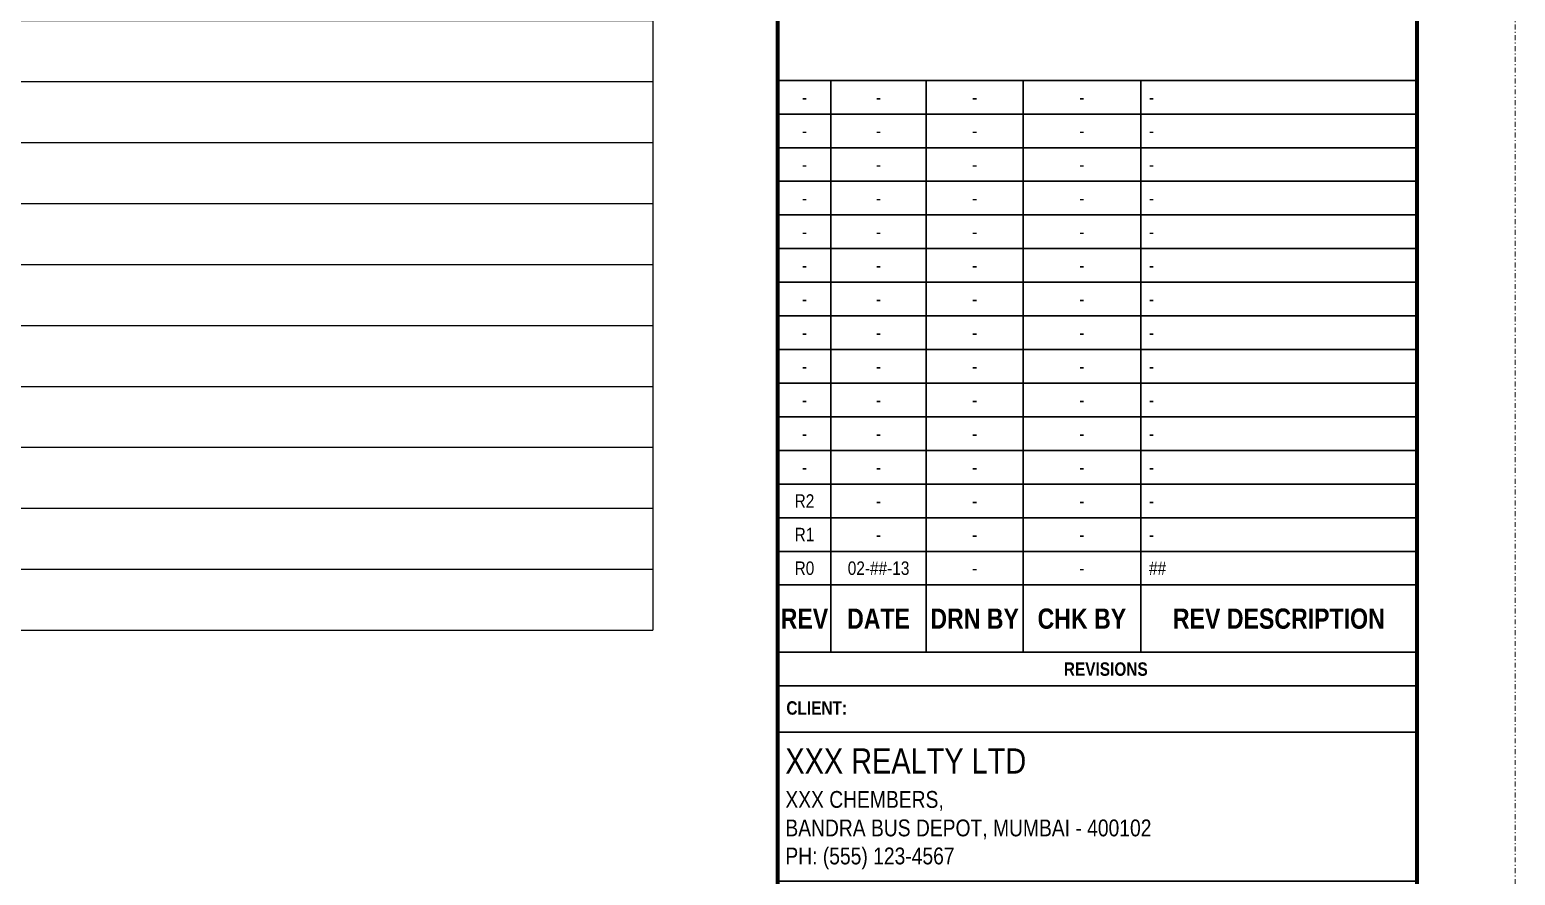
# Paper-space layout 'Symbols A2-3' of a CAD drawing. Header units: millimetres. Extents: x 0 to 597, y -80 to 435.
# Drawn here: x 445.9 to 597, y 93.3 to 179.3 of the extents above; entities that cross this region are included whole.
import ezdxf
from ezdxf.enums import TextEntityAlignment as Align

# ---------------------------------------------------------------- set-up
doc = ezdxf.new("R2010")
doc.units = ezdxf.units.MM
doc.linetypes.add('DASHDOT', pattern=[1, 0.5, -0.25, 0, -0.25])
doc.layers.add('G-ANNO-REFR', color=253, linetype='DASHDOT', lineweight=5, plot=False)
for name, color, linetype, lineweight in [('G-ANNO-TEXT', 3, 'Continuous', 15), ('G-ANNO-TTLB', 7, 'Continuous', 50), ('G-PAPR-GRAY', 251, 'Continuous', 15), ('G-PAPR-MEDM', 6, 'Continuous', 30), ('G-PAPR-THCK', 4, 'Continuous', 100), ('G-PAPR-THIN', 20, 'Continuous', 5)]:
    doc.layers.add(name, color=color, linetype=linetype, lineweight=lineweight)
doc.styles.add('NOTES', font='arial.ttf', dxfattribs={"height": 2})
doc.styles.add('SMALL', font='arial.ttf', dxfattribs={"height": 2.4})
doc.styles.get("Standard").update_dxf_attribs({"font": 'swissc.ttf'})
doc.styles.add('SUB-TITLE', font='swisscb.ttf')
doc.styles.add('SUB-TITLE-2', font='swissc.ttf')
doc.styles.add('TITLE', font='swisscb.ttf')

# ---------------------------------------------------------------- blocks, each defined once
blk = doc.blocks.new('*U221')
at = {"layer": 'G-ANNO-REFR'}
blk.add_lwpolyline([(0, 0), (597, 0), (597, 435), (0, 435)], close=True, dxfattribs=at)
at = {"layer": 'G-PAPR-MEDM'}
for p, q in [((522, 112.53), (587, 112.53)), ((522, 107.83), (587, 107.83))]:
    blk.add_line(p, q, dxfattribs=at)
for points in [[(527.4, 174.11), (522, 174.11), (522, 170.69), (527.4, 170.69)], [(537.07, 174.11), (527.4, 174.11), (527.4, 170.69), (537.07, 170.69)], [(546.95, 174.11), (537.07, 174.11), (537.07, 170.69), (546.95, 170.69)], [(558.9, 174.11), (546.95, 174.11), (546.95, 170.69), (558.9, 170.69)], [(587, 174.11), (558.9, 174.11), (558.9, 170.69), (587, 170.69)], [(527.4, 170.69), (522, 170.69), (522, 167.27), (527.4, 167.27)], [(537.07, 170.69), (527.4, 170.69), (527.4, 167.27), (537.07, 167.27)], [(546.95, 170.69), (537.07, 170.69), (537.07, 167.27), (546.95, 167.27)], [(558.9, 170.69), (546.95, 170.69), (546.95, 167.27), (558.9, 167.27)], [(587, 170.69), (558.9, 170.69), (558.9, 167.27), (587, 167.27)], [(527.4, 167.27), (522, 167.27), (522, 163.85), (527.4, 163.85)], [(537.07, 167.27), (527.4, 167.27), (527.4, 163.85), (537.07, 163.85)], [(546.95, 167.27), (537.07, 167.27), (537.07, 163.85), (546.95, 163.85)], [(558.9, 167.27), (546.95, 167.27), (546.95, 163.85), (558.9, 163.85)], [(587, 167.27), (558.9, 167.27), (558.9, 163.85), (587, 163.85)], [(527.4, 163.85), (522, 163.85), (522, 160.43), (527.4, 160.43)], [(537.07, 163.85), (527.4, 163.85), (527.4, 160.43), (537.07, 160.43)], [(546.95, 163.85), (537.07, 163.85), (537.07, 160.43), (546.95, 160.43)], [(558.9, 163.85), (546.95, 163.85), (546.95, 160.43), (558.9, 160.43)], [(587, 163.85), (558.9, 163.85), (558.9, 160.43), (587, 160.43)], [(527.4, 160.43), (522, 160.43), (522, 157.01), (527.4, 157.01)], [(537.07, 160.43), (527.4, 160.43), (527.4, 157.01), (537.07, 157.01)], [(546.95, 160.43), (537.07, 160.43), (537.07, 157.01), (546.95, 157.01)], [(558.9, 160.43), (546.95, 160.43), (546.95, 157.01), (558.9, 157.01)], [(587, 160.43), (558.9, 160.43), (558.9, 157.01), (587, 157.01)], [(527.4, 157.01), (522, 157.01), (522, 153.59), (527.4, 153.59)], [(537.07, 157.01), (527.4, 157.01), (527.4, 153.59), (537.07, 153.59)], [(546.95, 157.01), (537.07, 157.01), (537.07, 153.59), (546.95, 153.59)], [(558.9, 157.01), (546.95, 157.01), (546.95, 153.59), (558.9, 153.59)], [(587, 157.01), (558.9, 157.01), (558.9, 153.59), (587, 153.59)], [(527.4, 153.59), (522, 153.59), (522, 150.17), (527.4, 150.17)], [(537.07, 153.59), (527.4, 153.59), (527.4, 150.17), (537.07, 150.17)], [(546.95, 153.59), (537.07, 153.59), (537.07, 150.17), (546.95, 150.17)], [(558.9, 153.59), (546.95, 153.59), (546.95, 150.17), (558.9, 150.17)], [(587, 153.59), (558.9, 153.59), (558.9, 150.17), (587, 150.17)], [(527.4, 150.17), (522, 150.17), (522, 146.75), (527.4, 146.75)], [(537.07, 150.17), (527.4, 150.17), (527.4, 146.75), (537.07, 146.75)], [(546.95, 150.17), (537.07, 150.17), (537.07, 146.75), (546.95, 146.75)], [(558.9, 150.17), (546.95, 150.17), (546.95, 146.75), (558.9, 146.75)], [(587, 150.17), (558.9, 150.17), (558.9, 146.75), (587, 146.75)], [(527.4, 146.75), (522, 146.75), (522, 143.32), (527.4, 143.32)], [(537.07, 146.75), (527.4, 146.75), (527.4, 143.32), (537.07, 143.32)], [(546.95, 146.75), (537.07, 146.75), (537.07, 143.32), (546.95, 143.32)], [(558.9, 146.75), (546.95, 146.75), (546.95, 143.32), (558.9, 143.32)], [(587, 146.75), (558.9, 146.75), (558.9, 143.32), (587, 143.32)], [(527.4, 143.32), (522, 143.32), (522, 139.9), (527.4, 139.9)], [(537.07, 143.32), (527.4, 143.32), (527.4, 139.9), (537.07, 139.9)], [(546.95, 143.32), (537.07, 143.32), (537.07, 139.9), (546.95, 139.9)], [(558.9, 143.32), (546.95, 143.32), (546.95, 139.9), (558.9, 139.9)], [(587, 143.32), (558.9, 143.32), (558.9, 139.9), (587, 139.9)], [(527.4, 139.9), (522, 139.9), (522, 136.48), (527.4, 136.48)], [(537.07, 139.9), (527.4, 139.9), (527.4, 136.48), (537.07, 136.48)], [(546.95, 139.9), (537.07, 139.9), (537.07, 136.48), (546.95, 136.48)], [(558.9, 139.9), (546.95, 139.9), (546.95, 136.48), (558.9, 136.48)], [(587, 139.9), (558.9, 139.9), (558.9, 136.48), (587, 136.48)], [(527.4, 136.48), (522, 136.48), (522, 133.06), (527.4, 133.06)], [(537.07, 136.48), (527.4, 136.48), (527.4, 133.06), (537.07, 133.06)], [(546.95, 136.48), (537.07, 136.48), (537.07, 133.06), (546.95, 133.06)], [(558.9, 136.48), (546.95, 136.48), (546.95, 133.06), (558.9, 133.06)], [(587, 136.48), (558.9, 136.48), (558.9, 133.06), (587, 133.06)], [(527.4, 133.06), (522, 133.06), (522, 129.64), (527.4, 129.64)], [(537.07, 133.06), (527.4, 133.06), (527.4, 129.64), (537.07, 129.64)], [(546.95, 133.06), (537.07, 133.06), (537.07, 129.64), (546.95, 129.64)], [(558.9, 133.06), (546.95, 133.06), (546.95, 129.64), (558.9, 129.64)], [(587, 133.06), (558.9, 133.06), (558.9, 129.64), (587, 129.64)], [(527.4, 129.64), (522, 129.64), (522, 126.22), (527.4, 126.22)], [(537.07, 129.64), (527.4, 129.64), (527.4, 126.22), (537.07, 126.22)], [(546.95, 129.64), (537.07, 129.64), (537.07, 126.22), (546.95, 126.22)], [(558.9, 129.64), (546.95, 129.64), (546.95, 126.22), (558.9, 126.22)], [(587, 129.64), (558.9, 129.64), (558.9, 126.22), (587, 126.22)], [(527.4, 126.22), (522, 126.22), (522, 122.8), (527.4, 122.8)], [(537.07, 126.22), (527.4, 126.22), (527.4, 122.8), (537.07, 122.8)], [(546.95, 126.22), (537.07, 126.22), (537.07, 122.8), (546.95, 122.8)], [(558.9, 126.22), (546.95, 126.22), (546.95, 122.8), (558.9, 122.8)], [(587, 126.22), (558.9, 126.22), (558.9, 122.8), (587, 122.8)], [(527.4, 122.8), (522, 122.8), (522, 115.96), (527.4, 115.96)], [(537.07, 122.8), (527.4, 122.8), (527.4, 115.96), (537.07, 115.96)], [(546.95, 122.8), (537.07, 122.8), (537.07, 115.96), (546.95, 115.96)], [(558.9, 122.8), (546.95, 122.8), (546.95, 115.96), (558.9, 115.96)], [(587, 122.8), (558.9, 122.8), (558.9, 115.96), (587, 115.96)], [(522, 115.96), (587, 115.96), (587, 112.53), (522, 112.53)], [(522, 92.68), (587, 92.68), (587, 112.53), (522, 112.53)]]:
    blk.add_lwpolyline(points, close=True, dxfattribs=at)
for points in [[(522, 167.27), (587, 167.27)], [(522, 146.75), (587, 146.75)], [(522, 112.53), (587, 112.53)]]:
    blk.add_lwpolyline(points, dxfattribs=at)
at = {"layer": 'G-PAPR-THCK'}
blk.add_lwpolyline([(20, 425), (587, 425), (587, 10), (20, 10)], close=True, dxfattribs=at)
blk.add_lwpolyline([(522, 10), (522, 425)], dxfattribs=at)
at = {"layer": 'G-PAPR-THIN'}
blk.add_lwpolyline([(522, 425), (587, 425), (587, 10), (522, 10)], close=True, dxfattribs=at)
at = {"layer": 'G-ANNO-TEXT'}
for tag, p, height, style in [('GENERAL_NOTES_001', (522.6, 418.95), 1.71, 'NOTES'), ('GENERAL_NOTES_002', (522.86, 416.07), 1.71, 'NOTES'), ('GENERAL_NOTES_003', (522.86, 413.19), 1.71, 'NOTES'), ('GENERAL_NOTES_004', (522.86, 410.31), 1.71, 'NOTES'), ('GENERAL_NOTES_005', (522.86, 407.43), 1.71, 'NOTES'), ('GENERAL_NOTES_006', (522.86, 404.55), 1.71, 'NOTES'), ('GENERAL_NOTES_007', (522.86, 401.7), 1.71, 'NOTES'), ('GENERAL_NOTES_008', (522.79, 398.82), 1.71, 'NOTES'), ('GENERAL_NOTES_009', (522.86, 395.93), 1.71, 'NOTES'), ('GENERAL_NOTES_010', (522.86, 393.05), 1.71, 'NOTES'), ('GENERAL_NOTES_011', (522.86, 390.17), 1.71, 'NOTES'), ('GENERAL_NOTES_012', (522.86, 387.29), 1.71, 'NOTES'), ('GENERAL_NOTES_013', (522.86, 384.41), 1.71, 'NOTES'), ('GENERAL_NOTES_014', (522.86, 381.53), 1.71, 'NOTES'), ('GENERAL_NOTES_015', (522.86, 378.65), 1.71, 'NOTES'), ('GENERAL_NOTES_016', (522.86, 375.77), 1.71, 'NOTES'), ('GENERAL_NOTES_017', (522.75, 372.89), 1.71, 'NOTES'), ('GENERAL_NOTES_018', (522.86, 370), 1.71, 'NOTES'), ('GENERAL_NOTES_019', (522.82, 367.12), 1.71, 'NOTES'), ('GENERAL_NOTES_020', (522.86, 364.24), 1.71, 'NOTES'), ('GENERAL_NOTES_021', (522.76, 361.36), 1.71, 'NOTES'), ('GENERAL_NOTES_022', (522.86, 358.48), 1.71, 'NOTES'), ('GENERAL_NOTES_023', (522.77, 355.6), 1.71, 'NOTES'), ('GENERAL_NOTES_024', (522.86, 352.72), 1.71, 'NOTES'), ('GENERAL_NOTES_025', (522.74, 349.84), 1.71, 'NOTES'), ('GENERAL_NOTES_026', (522.86, 346.96), 1.71, 'NOTES'), ('GENERAL_NOTES_027', (522.86, 344.07), 1.71, 'NOTES'), ('GENERAL_NOTES_028', (522.86, 341.19), 1.71, 'NOTES'), ('GENERAL_NOTES_029', (522.86, 338.31), 1.71, 'NOTES'), ('GENERAL_NOTES_030', (522.76, 335.43), 1.71, 'NOTES'), ('GENERAL_NOTES_031', (522.86, 332.55), 1.71, 'NOTES'), ('GENERAL_NOTES_032', (522.86, 329.67), 1.71, 'NOTES'), ('GENERAL_NOTES_033', (522.86, 326.79), 1.71, 'NOTES'), ('GENERAL_NOTES_034', (522.76, 323.91), 1.71, 'NOTES'), ('GENERAL_NOTES_035', (522.86, 321.02), 1.71, 'NOTES'), ('SHEET_NOTES_001', (522.6, 299.97), 1.71, 'NOTES'), ('SHEET_NOTES_002', (522.79, 297.09), 1.71, 'NOTES'), ('SHEET_NOTES_003', (522.75, 294.21), 1.71, 'NOTES'), ('SHEET_NOTES_004', (522.82, 291.33), 1.71, 'NOTES'), ('SHEET_NOTES_005', (522.76, 288.45), 1.71, 'NOTES'), ('SHEET_NOTES_006', (522.77, 285.57), 1.71, 'NOTES'), ('SHEET_NOTES_007', (522.74, 282.68), 1.71, 'NOTES'), ('KEY_NOTES_001', (522.6, 227.5), 1.71, 'NOTES'), ('KEY_NOTES_002', (522.79, 224.62), 1.71, 'NOTES'), ('CLIENTNAME', (522.76, 103.62), 2.57, 'SUB-TITLE-2'), ('CLIENTADDRESS1', (522.76, 100.14), 1.71, 'SUB-TITLE-2'), ('CLIENTADDRESS2', (522.76, 97.24), 1.71, 'SUB-TITLE-2'), ('CLIENTPHONE', (522.76, 94.39), 1.71, 'SUB-TITLE-2'), ('DRAWING_NO', (538.25, 58.25), 3.42, 'SUB-TITLE-2')]:
    blk.add_attdef(tag, p, '', height=height, dxfattribs=dict(at, style=style))
at = {"layer": 'G-ANNO-TEXT', "style": 'SUB-TITLE-2'}
for tag, p in [('REV_NO14', (524.7, 172.4)), ('REV_DATE14', (532.24, 172.4)), ('DRAWN_BY14', (542.01, 172.4)), ('CHECKED_BY14', (552.92, 172.4)), ('REV_NO13', (524.7, 168.98)), ('REV_DATE13', (532.24, 168.98)), ('DRAWN_BY13', (542.01, 168.98)), ('CHECKED_BY13', (552.92, 168.98)), ('REV_NO12', (524.7, 165.56)), ('REV_DATE12', (532.24, 165.56)), ('DRAWN_BY12', (542.01, 165.56)), ('CHECKED_BY12', (552.92, 165.56)), ('REV_NO11', (524.7, 162.14)), ('REV_DATE11', (532.24, 162.14)), ('DRAWN_BY11', (542.01, 162.14)), ('CHECKED_BY11', (552.92, 162.14)), ('REV_NO10', (524.7, 158.72)), ('REV_DATE10', (532.24, 158.72)), ('DRAWN_BY10', (542.01, 158.72)), ('CHECKED_BY10', (552.92, 158.72)), ('REV_NO9', (524.7, 155.3)), ('REV_DATE9', (532.24, 155.3)), ('DRAWN_BY9', (542.01, 155.3)), ('CHECKED_BY9', (552.92, 155.3)), ('REV_NO8', (524.7, 151.88)), ('REV_DATE8', (532.24, 151.88)), ('DRAWN_BY8', (542.01, 151.88)), ('CHECKED_BY8', (552.92, 151.88)), ('REV_NO7', (524.7, 148.46)), ('REV_DATE7', (532.24, 148.46)), ('DRAWN_BY7', (542.01, 148.46)), ('CHECKED_BY7', (552.92, 148.46)), ('REV_NO6', (524.7, 145.03)), ('REV_DATE6', (532.24, 145.03)), ('DRAWN_BY6', (542.01, 145.03)), ('CHECKED_BY6', (552.92, 145.03)), ('REV_NO5', (524.7, 141.61)), ('REV_DATE5', (532.24, 141.61)), ('DRAWN_BY5', (542.01, 141.61)), ('CHECKED_BY5', (552.92, 141.61)), ('REV_NO4', (524.7, 138.19)), ('REV_DATE4', (532.24, 138.19)), ('DRAWN_BY4', (542.01, 138.19)), ('CHECKED_BY4', (552.92, 138.19)), ('REV_NO3', (524.7, 134.77)), ('REV_DATE3', (532.24, 134.77)), ('DRAWN_BY3', (542.01, 134.77)), ('CHECKED_BY3', (552.92, 134.77)), ('REV_NO2', (524.7, 131.35)), ('REV_DATE2', (532.24, 131.35)), ('DRAWN_BY2', (542.01, 131.35)), ('CHECKED_BY2', (552.92, 131.35)), ('REV_NO1', (524.7, 127.93)), ('REV_DATE1', (532.24, 127.93)), ('DRAWN_BY1', (542.01, 127.93)), ('CHECKED_BY1', (552.92, 127.93)), ('REV_NO0', (524.7, 124.51)), ('REV_DATE0', (532.24, 124.51)), ('DRAWN_BY0', (542.01, 124.51)), ('CHECKED_BY0', (552.92, 124.51))]:
    blk.add_attdef(tag, text='', height=1.37, dxfattribs=at).set_placement(p, align=Align.MIDDLE)
for tag, p in [('REV_DESCRIPTION14', (559.75, 172.4)), ('REV_DESCRIPTION13', (559.75, 168.98)), ('REV_DESCRIPTION12', (559.75, 165.56)), ('REV_DESCRIPTION11', (559.75, 162.14)), ('REV_DESCRIPTION10', (559.75, 158.72)), ('REV_DESCRIPTION9', (559.75, 155.3)), ('REV_DESCRIPTION8', (559.75, 151.88)), ('REV_DESCRIPTION7', (559.75, 148.46)), ('REV_DESCRIPTION6', (559.75, 145.03)), ('REV_DESCRIPTION5', (559.75, 141.61)), ('REV_DESCRIPTION4', (559.75, 138.19)), ('REV_DESCRIPTION3', (559.75, 134.77)), ('REV_DESCRIPTION2', (559.75, 131.35)), ('REV_DESCRIPTION1', (559.75, 127.93)), ('REV_DESCRIPTION0', (559.75, 124.51))]:
    blk.add_attdef(tag, text='', height=1.37, dxfattribs=at).set_placement(p, align=Align.MIDDLE_LEFT)
for tag, p in [('PROJECT_NAME1', (538.25, 91.88)), ('PROJECT_NAME2', (538.25, 88.46)), ('PROJECT_CODE', (538.25, 84.41)), ('RELEASE', (538.25, 80.62)), ('STAGE', (538.25, 76.76)), ('DRAWING_TITLE', (538.25, 72.91))]:
    blk.add_attdef(tag, text='', height=2.05, dxfattribs=at).set_placement(p, align=Align.TOP_LEFT)
at = {"layer": 'G-ANNO-TEXT'}
for tag, height, style, p in [('CURRENT_REV', 3.42, 'TITLE', (579.3, 58.25)), ('DRAWN_BY', 2.05, 'SUB-TITLE-2', (529.7, 50.63)), ('CHECKED_BY', 2.05, 'SUB-TITLE-2', (545.95, 50.63)), ('SCALE', 2.05, 'SUB-TITLE-2', (563.05, 50.63)), ('ISSUE_DATE', 2.05, 'SUB-TITLE-2', (579.3, 50.63))]:
    blk.add_attdef(tag, text='', height=height, dxfattribs=dict(at, style=style)).set_placement(p, align=Align.CENTER)
at = {"layer": 'G-ANNO-TEXT', "style": 'SUB-TITLE'}
blk.add_attdef('FILE_NAME', text='', height=1.37, rotation=90, dxfattribs=at).set_placement((587.85, 19.35), align=Align.TOP_LEFT)
at = {"layer": 'G-PAPR-MEDM', "lineweight": 50, "style": 'SUB-TITLE'}
for s, height, p in [('REV', 2.053, (524.7, 119.38)), ('DATE', 2.053, (532.24, 119.38)), ('DRN BY', 2.053, (542.01, 119.38)), ('CHK BY', 2.053, (552.92, 119.38)), ('REV DESCRIPTION', 2.0526, (572.95, 119.38))]:
    blk.add_text(s, height=height, dxfattribs=at).set_placement(p, align=Align.MIDDLE)
at = {"layer": 'G-PAPR-MEDM', "insert": (555.35, 114.24), "char_height": 1.368, "attachment_point": 5, "style": 'TITLE'}
blk.add_mtext_dynamic_manual_height_columns('REVISIONS', width=44.4913, gutter_width=8, heights=[3.04], dxfattribs=at)
at = {"layer": 'G-PAPR-MEDM', "lineweight": 50, "insert": (522.86, 110.98), "char_height": 1.368, "attachment_point": 1, "style": 'TITLE'}
blk.add_mtext_dynamic_manual_height_columns('CLIENT:', width=14.9534, gutter_width=8, heights=[0], dxfattribs=at)
blk = doc.blocks.new('*T141')
at = {"layer": 'G-PAPR-GRAY', "color": 7, "linetype": 'ByBlock', "lineweight": -2, "transparency": 16777216}
for p, q in [((0, 0), (160, 0)), ((0, 0), (0, -6.2)), ((0, -80.6), (39.23, -80.6)), ((0, -80.6), (0, -86.8)), ((39.23, -80.6), (39.23, -86.8)), ((0, -161.2), (39.23, -161.2)), ((0, -161.2), (0, -167.4)), ((39.23, -161.2), (39.23, -167.4)), ((0, -241.8), (39.23, -241.8)), ((0, -241.8), (0, -248)), ((39.23, -241.8), (39.23, -248))]:
    blk.add_line(p, q, dxfattribs=at)
at = {"layer": 'G-PAPR-GRAY', "linetype": 'ByBlock', "lineweight": -2, "transparency": 16777216}
for p, q in [((160, 0), (160, -6.2)), ((160, -80.6), (160, -86.8)), ((160, -161.2), (160, -167.4)), ((160, -241.8), (160, -248))]:
    blk.add_line(p, q, dxfattribs=at)
at = {"layer": 'G-PAPR-GRAY', "color": 0, "linetype": 'ByBlock', "lineweight": -2, "transparency": 16777216}
for p, q in [((0, -6.2), (160, -6.2)), ((0, -6.2), (0, -80.6)), ((39.23, -6.2), (39.23, -68.2)), ((160, -6.2), (160, -80.6)), ((0, -12.4), (160, -12.4)), ((0, -18.6), (160, -18.6)), ((0, -24.8), (160, -24.8)), ((0, -31), (160, -31)), ((0, -37.2), (160, -37.2)), ((0, -43.4), (160, -43.4)), ((0, -49.6), (160, -49.6)), ((0, -55.8), (160, -55.8)), ((0, -62), (160, -62)), ((0, -68.2), (160, -68.2)), ((0, -74.4), (160, -74.4)), ((39.23, -74.4), (39.23, -80.6)), ((39.23, -80.6), (160, -80.6)), ((0, -86.8), (160, -86.8)), ((0, -86.8), (0, -161.2)), ((39.23, -86.8), (39.23, -136.4)), ((160, -86.8), (160, -161.2)), ((0, -93), (160, -93)), ((0, -99.2), (160, -99.2)), ((0, -105.4), (160, -105.4)), ((0, -111.6), (160, -111.6)), ((0, -117.8), (160, -117.8)), ((0, -124), (160, -124)), ((0, -130.2), (160, -130.2)), ((0, -136.4), (160, -136.4)), ((0, -142.6), (160, -142.6)), ((39.23, -142.6), (39.23, -161.2)), ((0, -148.8), (160, -148.8)), ((0, -155), (160, -155)), ((39.23, -161.2), (160, -161.2)), ((0, -167.4), (160, -167.4)), ((0, -167.4), (0, -241.8)), ((39.23, -167.4), (39.23, -204.6)), ((160, -167.4), (160, -241.8)), ((0, -173.6), (160, -173.6)), ((0, -179.8), (160, -179.8)), ((0, -186), (160, -186)), ((0, -192.2), (160, -192.2)), ((0, -198.4), (160, -198.4)), ((0, -204.6), (160, -204.6)), ((0, -210.8), (160, -210.8)), ((39.23, -210.8), (39.23, -241.8)), ((0, -217), (160, -217)), ((0, -223.2), (160, -223.2)), ((0, -229.4), (160, -229.4)), ((0, -235.6), (160, -235.6)), ((39.23, -241.8), (160, -241.8)), ((0, -248), (160, -248)), ((0, -248), (0, -272.8)), ((39.23, -248), (39.23, -272.8)), ((160, -248), (160, -272.8)), ((0, -254.2), (160, -254.2)), ((0, -260.4), (160, -260.4)), ((0, -266.6), (160, -266.6)), ((0, -272.8), (160, -272.8))]:
    blk.add_line(p, q, dxfattribs=at)
at = {"layer": 'G-PAPR-GRAY', "color": 9, "transparency": 16777216}
for points in [[(0, 0), (0, -6.2), (160, 0), (160, -6.2)], [(0, -80.6), (0, -86.8), (39.23, -80.6), (39.23, -86.8)], [(0, -161.2), (0, -167.4), (39.23, -161.2), (39.23, -167.4)], [(0, -241.8), (0, -248), (39.23, -241.8), (39.23, -248)]]:
    blk.add_solid(points, dxfattribs=at)
at = {"layer": 'G-PAPR-GRAY', "color": 7, "transparency": 16777216, "char_height": 2.4, "attachment_point": 2, "style": 'SMALL'}
for s, insert, width in [('{\\fArial|b0|i0|c0;WALLS', (80, -1.5), 157), ('{\\fArial|b0|i0|c0;', (19.61, -7.7), 36.2297), ('{\\fArial|b0|i0|c0;', (99.61, -7.7), 117.7703), ('{\\fArial|b0|i0|c0;', (19.61, -13.9), 36.2297), ('{\\fArial|b0|i0|c0;', (99.61, -13.9), 117.7703), ('{\\fArial|b0|i0|c0;', (19.61, -20.1), 36.2297), ('{\\fArial|b0|i0|c0;', (99.61, -20.1), 117.7703), ('{\\fArial|b0|i0|c0;', (19.61, -26.3), 36.2297), ('{\\fArial|b0|i0|c0;', (99.61, -26.3), 117.7703), ('{\\fArial|b0|i0|c0;', (19.61, -32.5), 36.2297), ('{\\fArial|b0|i0|c0;', (99.61, -32.5), 117.7703), ('{\\fArial|b0|i0|c0;', (19.61, -38.7), 36.2297), ('{\\fArial|b0|i0|c0;', (99.61, -38.7), 117.7703), ('{\\fArial|b0|i0|c0;', (19.61, -44.9), 36.2297), ('{\\fArial|b0|i0|c0;', (99.61, -44.9), 117.7703), ('{\\fArial|b0|i0|c0;', (19.61, -51.1), 36.2297), ('{\\fArial|b0|i0|c0;', (99.61, -51.1), 117.7703), ('{\\fArial|b0|i0|c0;', (19.61, -57.3), 36.2297), ('{\\fArial|b0|i0|c0;', (99.61, -57.3), 117.7703), ('{\\fArial|b0|i0|c0;', (19.61, -63.5), 36.2297), ('{\\fArial|b0|i0|c0;', (99.61, -63.5), 117.7703), ('{\\fArial|b0|i0|c0;SKIRTING', (80, -69.7), 157), ('{\\fArial|b0|i0|c0;', (19.61, -75.9), 36.2297), ('{\\fArial|b0|i0|c0;', (99.61, -75.9), 117.7703), ('{\\fArial|b0|i0|c0;', (19.61, -82.1), 36.2297), ('{\\fArial|b0|i0|c0;', (19.61, -88.3), 36.2297), ('{\\fArial|b0|i0|c0;', (99.61, -88.3), 117.7703), ('{\\fArial|b0|i0|c0;', (19.61, -94.5), 36.2297), ('{\\fArial|b0|i0|c0;', (99.61, -94.5), 117.7703), ('{\\fArial|b0|i0|c0;', (19.61, -100.7), 36.2297), ('{\\fArial|b0|i0|c0;', (99.61, -100.7), 117.7703), ('{\\fArial|b0|i0|c0;', (19.61, -106.9), 36.2297), ('{\\fArial|b0|i0|c0;', (99.61, -106.9), 117.7703), ('{\\fArial|b0|i0|c0;', (19.61, -113.1), 36.2297), ('{\\fArial|b0|i0|c0;', (99.61, -113.1), 117.7703), ('{\\fArial|b0|i0|c0;', (19.61, -119.3), 36.2297), ('{\\fArial|b0|i0|c0;', (99.61, -119.3), 117.7703), ('{\\fArial|b0|i0|c0;', (19.61, -125.5), 36.2297), ('{\\fArial|b0|i0|c0;', (99.61, -125.5), 117.7703), ('{\\fArial|b0|i0|c0;', (19.61, -131.7), 36.2297), ('{\\fArial|b0|i0|c0;', (99.61, -131.7), 117.7703), ('{\\fArial|b0|i0|c0;FLOORING', (80, -137.9), 157), ('{\\fArial|b0|i0|c0;', (19.61, -144.1), 36.2297), ('{\\fArial|b0|i0|c0;', (99.61, -144.1), 117.7703), ('{\\fArial|b0|i0|c0;', (19.61, -150.3), 36.2297), ('{\\fArial|b0|i0|c0;', (99.61, -150.3), 117.7703), ('{\\fArial|b0|i0|c0;', (19.61, -156.5), 36.2297), ('{\\fArial|b0|i0|c0;', (99.61, -156.5), 117.7703), ('{\\fArial|b0|i0|c0;', (19.61, -162.7), 36.2297), ('{\\fArial|b0|i0|c0;', (19.61, -168.9), 36.2297), ('{\\fArial|b0|i0|c0;', (99.61, -168.9), 117.7703), ('{\\fArial|b0|i0|c0;', (19.61, -175.1), 36.2297), ('{\\fArial|b0|i0|c0;', (99.61, -175.1), 117.7703), ('{\\fArial|b0|i0|c0;', (19.61, -181.3), 36.2297), ('{\\fArial|b0|i0|c0;', (99.61, -181.3), 117.7703), ('{\\fArial|b0|i0|c0;', (19.61, -187.5), 36.2297), ('{\\fArial|b0|i0|c0;', (99.61, -187.5), 117.7703), ('{\\fArial|b0|i0|c0;', (19.61, -193.7), 36.2297), ('{\\fArial|b0|i0|c0;', (99.61, -193.7), 117.7703), ('{\\fArial|b0|i0|c0;', (19.61, -199.9), 36.2297), ('{\\fArial|b0|i0|c0;', (99.61, -199.9), 117.7703), ('{\\fArial|b0|i0|c0;CEILING', (80, -206.1), 157), ('{\\fArial|b0|i0|c0;', (19.61, -212.3), 36.2297), ('{\\fArial|b0|i0|c0;', (99.61, -212.3), 117.7703), ('{\\fArial|b0|i0|c0;', (19.61, -218.5), 36.2297), ('{\\fArial|b0|i0|c0;', (99.61, -218.5), 117.7703), ('{\\fArial|b0|i0|c0;', (19.61, -224.7), 36.2297), ('{\\fArial|b0|i0|c0;', (99.61, -224.7), 117.7703), ('{\\fArial|b0|i0|c0;', (19.61, -230.9), 36.2297), ('{\\fArial|b0|i0|c0;', (99.61, -230.9), 117.7703), ('{\\fArial|b0|i0|c0;', (19.61, -237.1), 36.2297), ('{\\fArial|b0|i0|c0;', (99.61, -237.1), 117.7703), ('{\\fArial|b0|i0|c0;', (19.61, -243.3), 36.2297), ('{\\fArial|b0|i0|c0;', (19.61, -249.5), 36.2297), ('{\\fArial|b0|i0|c0;', (99.61, -249.5), 117.7703), ('{\\fArial|b0|i0|c0;', (19.61, -255.7), 36.2297), ('{\\fArial|b0|i0|c0;', (99.61, -255.7), 117.7703), ('{\\fArial|b0|i0|c0;', (19.61, -261.9), 36.2297), ('{\\fArial|b0|i0|c0;', (99.61, -261.9), 117.7703), ('{\\fArial|b0|i0|c0;', (19.61, -268.1), 36.2297), ('{\\fArial|b0|i0|c0;', (99.61, -268.1), 117.7703)]:
    blk.add_mtext(s, dxfattribs=dict(at, insert=insert, width=width))
at = {"layer": 'G-PAPR-GRAY', "color": 0, "transparency": 16777216, "char_height": 2.8222, "width": 117.7703, "attachment_point": 7}
for insert in [(40.73, -85.3), (40.73, -165.9), (40.73, -246.5)]:
    blk.add_mtext('{\\fArial|b0|i0|c0;', dxfattribs=dict(at, insert=insert))

psp = doc.layouts.new('Symbols A2-3')

# ---------------------------------------------------------------- block references
psp.add_blockref('*T141', (349.27, 391))
at = {"layer": 'G-ANNO-TTLB'}
ref = psp.add_blockref('*U221', (0, 0), dxfattribs=at)
ref.add_attrib('CLIENTPHONE', 'PH: (555) 123-4567', (522.76, 94.39), dxfattribs={"layer": 'G-ANNO-TEXT', "height": 1.7105, "style": 'SUB-TITLE-2'})
ref.add_attrib('CLIENTADDRESS2', 'BANDRA BUS DEPOT, MUMBAI - 400102', (522.76, 97.24), dxfattribs={"layer": 'G-ANNO-TEXT', "height": 1.7105, "style": 'SUB-TITLE-2'})
ref.add_attrib('CLIENTADDRESS1', 'XXX CHEMBERS,', (522.76, 100.14), dxfattribs={"layer": 'G-ANNO-TEXT', "height": 1.7105, "style": 'SUB-TITLE-2'})
ref.add_attrib('CLIENTNAME', 'XXX REALTY LTD', (522.76, 103.62), dxfattribs={"layer": 'G-ANNO-TEXT', "height": 2.5658, "style": 'SUB-TITLE-2'})
ref.add_attrib('REV_DESCRIPTION0', '##', dxfattribs={"layer": 'G-ANNO-TEXT', "height": 1.368, "style": 'SUB-TITLE-2'}).set_placement((559.75, 124.51), align=Align.MIDDLE_LEFT)
ref.add_attrib('CHECKED_BY0', '-', dxfattribs={"layer": 'G-ANNO-TEXT', "height": 1.37, "style": 'SUB-TITLE-2'}).set_placement((552.92, 124.51), align=Align.MIDDLE)
ref.add_attrib('DRAWN_BY0', '-', dxfattribs={"layer": 'G-ANNO-TEXT', "height": 1.37, "style": 'SUB-TITLE-2'}).set_placement((542.01, 124.51), align=Align.MIDDLE)
ref.add_attrib('REV_DATE0', '02-##-13', dxfattribs={"layer": 'G-ANNO-TEXT', "height": 1.368, "style": 'SUB-TITLE-2'}).set_placement((532.24, 124.51), align=Align.MIDDLE)
ref.add_attrib('REV_NO0', 'R0', dxfattribs={"layer": 'G-ANNO-TEXT', "height": 1.368, "style": 'SUB-TITLE-2'}).set_placement((524.7, 124.51), align=Align.MIDDLE)
ref.add_attrib('REV_DESCRIPTION1', '-', dxfattribs={"layer": 'G-ANNO-TEXT', "height": 1.37, "style": 'SUB-TITLE-2'}).set_placement((559.75, 127.93), align=Align.MIDDLE_LEFT)
ref.add_attrib('CHECKED_BY1', '-', dxfattribs={"layer": 'G-ANNO-TEXT', "height": 1.37, "style": 'SUB-TITLE-2'}).set_placement((552.92, 127.93), align=Align.MIDDLE)
ref.add_attrib('DRAWN_BY1', '-', dxfattribs={"layer": 'G-ANNO-TEXT', "height": 1.37, "style": 'SUB-TITLE-2'}).set_placement((542.01, 127.93), align=Align.MIDDLE)
ref.add_attrib('REV_DATE1', '-', dxfattribs={"layer": 'G-ANNO-TEXT', "height": 1.37, "style": 'SUB-TITLE-2'}).set_placement((532.24, 127.93), align=Align.MIDDLE)
ref.add_attrib('REV_NO1', 'R1', dxfattribs={"layer": 'G-ANNO-TEXT', "height": 1.368, "style": 'SUB-TITLE-2'}).set_placement((524.7, 127.93), align=Align.MIDDLE)
ref.add_attrib('REV_DESCRIPTION2', '-', dxfattribs={"layer": 'G-ANNO-TEXT', "height": 1.37, "style": 'SUB-TITLE-2'}).set_placement((559.75, 131.35), align=Align.MIDDLE_LEFT)
ref.add_attrib('CHECKED_BY2', '-', dxfattribs={"layer": 'G-ANNO-TEXT', "height": 1.37, "style": 'SUB-TITLE-2'}).set_placement((552.92, 131.35), align=Align.MIDDLE)
ref.add_attrib('DRAWN_BY2', '-', dxfattribs={"layer": 'G-ANNO-TEXT', "height": 1.37, "style": 'SUB-TITLE-2'}).set_placement((542.01, 131.35), align=Align.MIDDLE)
ref.add_attrib('REV_DATE2', '-', dxfattribs={"layer": 'G-ANNO-TEXT', "height": 1.37, "style": 'SUB-TITLE-2'}).set_placement((532.24, 131.35), align=Align.MIDDLE)
ref.add_attrib('REV_NO2', 'R2', dxfattribs={"layer": 'G-ANNO-TEXT', "height": 1.368, "style": 'SUB-TITLE-2'}).set_placement((524.7, 131.35), align=Align.MIDDLE)
ref.add_attrib('REV_DESCRIPTION3', '-', dxfattribs={"layer": 'G-ANNO-TEXT', "height": 1.37, "style": 'SUB-TITLE-2'}).set_placement((559.75, 134.77), align=Align.MIDDLE_LEFT)
ref.add_attrib('CHECKED_BY3', '-', dxfattribs={"layer": 'G-ANNO-TEXT', "height": 1.37, "style": 'SUB-TITLE-2'}).set_placement((552.92, 134.77), align=Align.MIDDLE)
ref.add_attrib('DRAWN_BY3', '-', dxfattribs={"layer": 'G-ANNO-TEXT', "height": 1.37, "style": 'SUB-TITLE-2'}).set_placement((542.01, 134.77), align=Align.MIDDLE)
ref.add_attrib('REV_DATE3', '-', dxfattribs={"layer": 'G-ANNO-TEXT', "height": 1.37, "style": 'SUB-TITLE-2'}).set_placement((532.24, 134.77), align=Align.MIDDLE)
ref.add_attrib('REV_NO3', '-', dxfattribs={"layer": 'G-ANNO-TEXT', "height": 1.37, "style": 'SUB-TITLE-2'}).set_placement((524.7, 134.77), align=Align.MIDDLE)
ref.add_attrib('REV_DESCRIPTION4', '-', dxfattribs={"layer": 'G-ANNO-TEXT', "height": 1.37, "style": 'SUB-TITLE-2'}).set_placement((559.75, 138.19), align=Align.MIDDLE_LEFT)
ref.add_attrib('CHECKED_BY4', '-', dxfattribs={"layer": 'G-ANNO-TEXT', "height": 1.37, "style": 'SUB-TITLE-2'}).set_placement((552.92, 138.19), align=Align.MIDDLE)
ref.add_attrib('DRAWN_BY4', '-', dxfattribs={"layer": 'G-ANNO-TEXT', "height": 1.37, "style": 'SUB-TITLE-2'}).set_placement((542.01, 138.19), align=Align.MIDDLE)
ref.add_attrib('REV_DATE4', '-', dxfattribs={"layer": 'G-ANNO-TEXT', "height": 1.37, "style": 'SUB-TITLE-2'}).set_placement((532.24, 138.19), align=Align.MIDDLE)
ref.add_attrib('REV_NO4', '-', dxfattribs={"layer": 'G-ANNO-TEXT', "height": 1.37, "style": 'SUB-TITLE-2'}).set_placement((524.7, 138.19), align=Align.MIDDLE)
ref.add_attrib('REV_DESCRIPTION5', '-', dxfattribs={"layer": 'G-ANNO-TEXT', "height": 1.37, "style": 'SUB-TITLE-2'}).set_placement((559.75, 141.61), align=Align.MIDDLE_LEFT)
ref.add_attrib('CHECKED_BY5', '-', dxfattribs={"layer": 'G-ANNO-TEXT', "height": 1.37, "style": 'SUB-TITLE-2'}).set_placement((552.92, 141.61), align=Align.MIDDLE)
ref.add_attrib('DRAWN_BY5', '-', dxfattribs={"layer": 'G-ANNO-TEXT', "height": 1.37, "style": 'SUB-TITLE-2'}).set_placement((542.01, 141.61), align=Align.MIDDLE)
ref.add_attrib('REV_DATE5', '-', dxfattribs={"layer": 'G-ANNO-TEXT', "height": 1.37, "style": 'SUB-TITLE-2'}).set_placement((532.24, 141.61), align=Align.MIDDLE)
ref.add_attrib('REV_NO5', '-', dxfattribs={"layer": 'G-ANNO-TEXT', "height": 1.37, "style": 'SUB-TITLE-2'}).set_placement((524.7, 141.61), align=Align.MIDDLE)
ref.add_attrib('REV_DESCRIPTION6', '-', dxfattribs={"layer": 'G-ANNO-TEXT', "height": 1.37, "style": 'SUB-TITLE-2'}).set_placement((559.75, 145.03), align=Align.MIDDLE_LEFT)
ref.add_attrib('CHECKED_BY6', '-', dxfattribs={"layer": 'G-ANNO-TEXT', "height": 1.37, "style": 'SUB-TITLE-2'}).set_placement((552.92, 145.03), align=Align.MIDDLE)
ref.add_attrib('DRAWN_BY6', '-', dxfattribs={"layer": 'G-ANNO-TEXT', "height": 1.37, "style": 'SUB-TITLE-2'}).set_placement((542.01, 145.03), align=Align.MIDDLE)
ref.add_attrib('REV_DATE6', '-', dxfattribs={"layer": 'G-ANNO-TEXT', "height": 1.37, "style": 'SUB-TITLE-2'}).set_placement((532.24, 145.03), align=Align.MIDDLE)
ref.add_attrib('REV_NO6', '-', dxfattribs={"layer": 'G-ANNO-TEXT', "height": 1.37, "style": 'SUB-TITLE-2'}).set_placement((524.7, 145.03), align=Align.MIDDLE)
ref.add_attrib('REV_DESCRIPTION7', '-', dxfattribs={"layer": 'G-ANNO-TEXT', "height": 1.37, "style": 'SUB-TITLE-2'}).set_placement((559.75, 148.46), align=Align.MIDDLE_LEFT)
ref.add_attrib('CHECKED_BY7', '-', dxfattribs={"layer": 'G-ANNO-TEXT', "height": 1.37, "style": 'SUB-TITLE-2'}).set_placement((552.92, 148.46), align=Align.MIDDLE)
ref.add_attrib('DRAWN_BY7', '-', dxfattribs={"layer": 'G-ANNO-TEXT', "height": 1.37, "style": 'SUB-TITLE-2'}).set_placement((542.01, 148.46), align=Align.MIDDLE)
ref.add_attrib('REV_DATE7', '-', dxfattribs={"layer": 'G-ANNO-TEXT', "height": 1.37, "style": 'SUB-TITLE-2'}).set_placement((532.24, 148.46), align=Align.MIDDLE)
ref.add_attrib('REV_NO7', '-', dxfattribs={"layer": 'G-ANNO-TEXT', "height": 1.37, "style": 'SUB-TITLE-2'}).set_placement((524.7, 148.46), align=Align.MIDDLE)
ref.add_attrib('REV_DESCRIPTION8', '-', dxfattribs={"layer": 'G-ANNO-TEXT', "height": 1.37, "style": 'SUB-TITLE-2'}).set_placement((559.75, 151.88), align=Align.MIDDLE_LEFT)
ref.add_attrib('CHECKED_BY8', '-', dxfattribs={"layer": 'G-ANNO-TEXT', "height": 1.37, "style": 'SUB-TITLE-2'}).set_placement((552.92, 151.88), align=Align.MIDDLE)
ref.add_attrib('DRAWN_BY8', '-', dxfattribs={"layer": 'G-ANNO-TEXT', "height": 1.37, "style": 'SUB-TITLE-2'}).set_placement((542.01, 151.88), align=Align.MIDDLE)
ref.add_attrib('REV_DATE8', '-', dxfattribs={"layer": 'G-ANNO-TEXT', "height": 1.37, "style": 'SUB-TITLE-2'}).set_placement((532.24, 151.88), align=Align.MIDDLE)
ref.add_attrib('REV_NO8', '-', dxfattribs={"layer": 'G-ANNO-TEXT', "height": 1.37, "style": 'SUB-TITLE-2'}).set_placement((524.7, 151.88), align=Align.MIDDLE)
ref.add_attrib('REV_DESCRIPTION9', '-', dxfattribs={"layer": 'G-ANNO-TEXT', "height": 1.37, "style": 'SUB-TITLE-2'}).set_placement((559.75, 155.3), align=Align.MIDDLE_LEFT)
ref.add_attrib('CHECKED_BY9', '-', dxfattribs={"layer": 'G-ANNO-TEXT', "height": 1.37, "style": 'SUB-TITLE-2'}).set_placement((552.92, 155.3), align=Align.MIDDLE)
ref.add_attrib('DRAWN_BY9', '-', dxfattribs={"layer": 'G-ANNO-TEXT', "height": 1.37, "style": 'SUB-TITLE-2'}).set_placement((542.01, 155.3), align=Align.MIDDLE)
ref.add_attrib('REV_DATE9', '-', dxfattribs={"layer": 'G-ANNO-TEXT', "height": 1.37, "style": 'SUB-TITLE-2'}).set_placement((532.24, 155.3), align=Align.MIDDLE)
ref.add_attrib('REV_NO9', '-', dxfattribs={"layer": 'G-ANNO-TEXT', "height": 1.37, "style": 'SUB-TITLE-2'}).set_placement((524.7, 155.3), align=Align.MIDDLE)
ref.add_attrib('REV_DESCRIPTION10', '-', dxfattribs={"layer": 'G-ANNO-TEXT', "height": 1.37, "style": 'SUB-TITLE-2'}).set_placement((559.75, 158.72), align=Align.MIDDLE_LEFT)
ref.add_attrib('CHECKED_BY10', '-', dxfattribs={"layer": 'G-ANNO-TEXT', "height": 1.37, "style": 'SUB-TITLE-2'}).set_placement((552.92, 158.72), align=Align.MIDDLE)
ref.add_attrib('DRAWN_BY10', '-', dxfattribs={"layer": 'G-ANNO-TEXT', "height": 1.37, "style": 'SUB-TITLE-2'}).set_placement((542.01, 158.72), align=Align.MIDDLE)
ref.add_attrib('REV_DATE10', '-', dxfattribs={"layer": 'G-ANNO-TEXT', "height": 1.37, "style": 'SUB-TITLE-2'}).set_placement((532.24, 158.72), align=Align.MIDDLE)
ref.add_attrib('REV_NO10', '-', dxfattribs={"layer": 'G-ANNO-TEXT', "height": 1.37, "style": 'SUB-TITLE-2'}).set_placement((524.7, 158.72), align=Align.MIDDLE)
ref.add_attrib('REV_DESCRIPTION11', '-', dxfattribs={"layer": 'G-ANNO-TEXT', "height": 1.37, "style": 'SUB-TITLE-2'}).set_placement((559.75, 162.14), align=Align.MIDDLE_LEFT)
ref.add_attrib('CHECKED_BY11', '-', dxfattribs={"layer": 'G-ANNO-TEXT', "height": 1.37, "style": 'SUB-TITLE-2'}).set_placement((552.92, 162.14), align=Align.MIDDLE)
ref.add_attrib('DRAWN_BY11', '-', dxfattribs={"layer": 'G-ANNO-TEXT', "height": 1.37, "style": 'SUB-TITLE-2'}).set_placement((542.01, 162.14), align=Align.MIDDLE)
ref.add_attrib('REV_DATE11', '-', dxfattribs={"layer": 'G-ANNO-TEXT', "height": 1.37, "style": 'SUB-TITLE-2'}).set_placement((532.24, 162.14), align=Align.MIDDLE)
ref.add_attrib('REV_NO11', '-', dxfattribs={"layer": 'G-ANNO-TEXT', "height": 1.37, "style": 'SUB-TITLE-2'}).set_placement((524.7, 162.14), align=Align.MIDDLE)
ref.add_attrib('REV_DESCRIPTION12', '-', dxfattribs={"layer": 'G-ANNO-TEXT', "height": 1.37, "style": 'SUB-TITLE-2'}).set_placement((559.75, 165.56), align=Align.MIDDLE_LEFT)
ref.add_attrib('CHECKED_BY12', '-', dxfattribs={"layer": 'G-ANNO-TEXT', "height": 1.37, "style": 'SUB-TITLE-2'}).set_placement((552.92, 165.56), align=Align.MIDDLE)
ref.add_attrib('DRAWN_BY12', '-', dxfattribs={"layer": 'G-ANNO-TEXT', "height": 1.37, "style": 'SUB-TITLE-2'}).set_placement((542.01, 165.56), align=Align.MIDDLE)
ref.add_attrib('REV_DATE12', '-', dxfattribs={"layer": 'G-ANNO-TEXT', "height": 1.37, "style": 'SUB-TITLE-2'}).set_placement((532.24, 165.56), align=Align.MIDDLE)
ref.add_attrib('REV_NO12', '-', dxfattribs={"layer": 'G-ANNO-TEXT', "height": 1.37, "style": 'SUB-TITLE-2'}).set_placement((524.7, 165.56), align=Align.MIDDLE)
ref.add_attrib('REV_DESCRIPTION13', '-', dxfattribs={"layer": 'G-ANNO-TEXT', "height": 1.37, "style": 'SUB-TITLE-2'}).set_placement((559.75, 168.98), align=Align.MIDDLE_LEFT)
ref.add_attrib('CHECKED_BY13', '-', dxfattribs={"layer": 'G-ANNO-TEXT', "height": 1.37, "style": 'SUB-TITLE-2'}).set_placement((552.92, 168.98), align=Align.MIDDLE)
ref.add_attrib('DRAWN_BY13', '-', dxfattribs={"layer": 'G-ANNO-TEXT', "height": 1.37, "style": 'SUB-TITLE-2'}).set_placement((542.01, 168.98), align=Align.MIDDLE)
ref.add_attrib('REV_DATE13', '-', dxfattribs={"layer": 'G-ANNO-TEXT', "height": 1.37, "style": 'SUB-TITLE-2'}).set_placement((532.24, 168.98), align=Align.MIDDLE)
ref.add_attrib('REV_NO13', '-', dxfattribs={"layer": 'G-ANNO-TEXT', "height": 1.37, "style": 'SUB-TITLE-2'}).set_placement((524.7, 168.98), align=Align.MIDDLE)
ref.add_attrib('REV_DESCRIPTION14', '-', dxfattribs={"layer": 'G-ANNO-TEXT', "height": 1.37, "style": 'SUB-TITLE-2'}).set_placement((559.75, 172.4), align=Align.MIDDLE_LEFT)
ref.add_attrib('CHECKED_BY14', '-', dxfattribs={"layer": 'G-ANNO-TEXT', "height": 1.37, "style": 'SUB-TITLE-2'}).set_placement((552.92, 172.4), align=Align.MIDDLE)
ref.add_attrib('DRAWN_BY14', '-', dxfattribs={"layer": 'G-ANNO-TEXT', "height": 1.37, "style": 'SUB-TITLE-2'}).set_placement((542.01, 172.4), align=Align.MIDDLE)
ref.add_attrib('REV_DATE14', '-', dxfattribs={"layer": 'G-ANNO-TEXT', "height": 1.37, "style": 'SUB-TITLE-2'}).set_placement((532.24, 172.4), align=Align.MIDDLE)
ref.add_attrib('REV_NO14', '-', dxfattribs={"layer": 'G-ANNO-TEXT', "height": 1.37, "style": 'SUB-TITLE-2'}).set_placement((524.7, 172.4), align=Align.MIDDLE)

doc.saveas('drawing.dxf')
